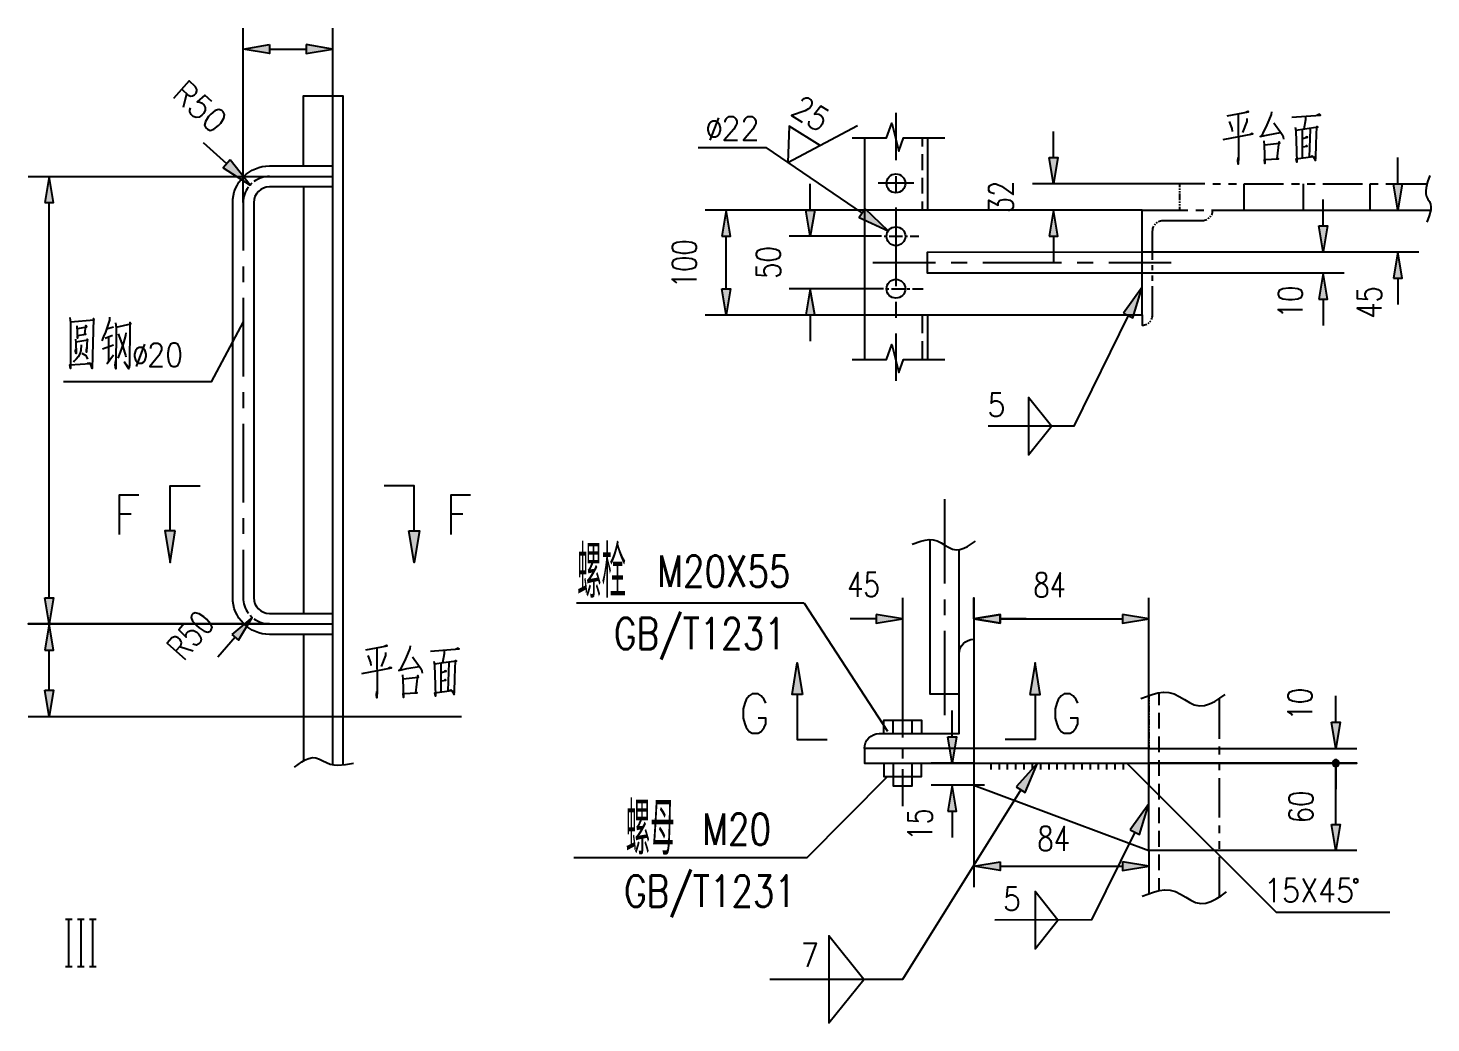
# Model space of a CAD drawing. Extents: x 148 to 221443, y -36682 to 6758.
# Drawn here: x 105002 to 107690, y -10130 to -8223 of the extents above; entities that cross this region are included whole.
import ezdxf

# ---------------------------------------------------------------- set-up
doc = ezdxf.new("R2010")
doc.units = 0
doc.header["$LTSCALE"] = 10
doc.header["$MEASUREMENT"] = 0
doc.layers.add('2', color=4, linetype='Continuous')
doc.layers.add('DIM', color=4, linetype='Continuous')
doc.layers.add('2（细实线）', color=3, linetype='Continuous', lineweight=20)
doc.styles.add('HZ', font='ROMS.SHX', dxfattribs={"width": 0.75, "bigfont": 'GBCBIG.SHX'})
doc.styles.add('XW', font='ROMANS.shx', dxfattribs={"width": 0.85})

msp = doc.modelspace()

# ---------------------------------------------------------------- linework, layer by layer
at = {"layer": '2（细实线）', "lineweight": -3}
for points in [[(105414.1353, -8557.3185), (105414.1353, -8222.6365)], [(105585.1375, -8222.6365), (105585.1375, -8352.3243), (105585.1375, -9634.5893)], [(105464.4307, -8254.4828), (105464.4307, -8271.2437), (105414.1353, -8262.8635), (105464.4307, -8254.4828)], [(105464.4307, -8262.8635), (105534.8421, -8262.8635)], [(105534.8421, -8254.4828), (105534.8421, -8271.2437), (105585.1375, -8262.8635), (105534.8421, -8254.4828)], [(105296.2057, -8339.9754), (105308.4176, -8351.052), (105313.9364, -8353.1483), (105316.7428, -8352.7827), (105320.9957, -8350.8213), (105323.8912, -8347.6292), (105325.4329, -8343.2066), (105325.5221, -8340.3794), (105322.9024, -8335.0913), (105310.6881, -8324.0144), (105280.2743, -8357.5324)], [(105305.7039, -8348.5902), (105299.2708, -8374.7623)], [(105354.1109, -8363.3982), (105340.5416, -8351.0908), (105326.1507, -8364.2246), (105328.9547, -8363.8596), (105334.4747, -8365.9556), (105338.5457, -8369.6482), (105341.1678, -8374.936), (105340.9859, -8380.59), (105337.9976, -8386.6087), (105335.1009, -8389.8005), (105329.399, -8393.3582), (105323.7887, -8394.0888), (105318.2699, -8391.9926), (105314.1988, -8388.3009), (105311.5767, -8383.0122), (105311.6671, -8380.1856), (105313.2064, -8375.763)], [(106484.1988, -8362.1134), (106485.3438, -8360.2863), (106489.0902, -8357.5465), (106491.6952, -8356.6331), (106495.7613, -8356.6337), (106501.6121, -8360.2897), (106503.3919, -8363.9451), (106503.7118, -8366.6856), (106502.8866, -8371.2537), (106500.6026, -8374.9085), (106496.8551, -8377.6493), (106490.5025, -8381.3032), (106464.4539, -8390.4349), (106484.9239, -8403.2313)], [(105373.1087, -8380.6287), (105367.5899, -8378.5328), (105360.5306, -8380.8598), (105351.9332, -8387.6093), (105347.5875, -8392.3972), (105341.7037, -8401.608), (105340.0728, -8408.8578), (105342.6961, -8414.1462), (105345.4098, -8416.6074), (105350.9286, -8418.7043), (105357.9867, -8416.377), (105366.5853, -8409.6281), (105370.931, -8404.8392), (105376.8148, -8395.6287), (105378.4456, -8388.3787), (105375.8236, -8383.0906), (105373.1087, -8380.6287)], [(106535.2389, -8381.3111), (106520.6197, -8372.1708), (106508.8704, -8387.7021), (106511.4754, -8386.7887), (106517.0052, -8387.7036), (106521.3912, -8390.4453), (106524.6346, -8395.0144), (106525.273, -8400.4969), (106523.3077, -8406.8922), (106521.0225, -8410.5469), (106516.1324, -8415.1148), (106510.9212, -8416.941), (106505.3939, -8416.0264), (106501.0067, -8413.2847), (106497.7633, -8408.7153), (106497.4447, -8405.9745), (106498.2674, -8401.4057)], [(106664.6468, -8384.9491), (106664.6468, -8476.1137)], [(107299.4576, -8391.048), (107340.3219, -8383.5056), (107338.6873, -8382.6676), (107334.8726, -8384.3436)], [(107383.9107, -8383.5056), (107383.3663, -8388.5337), (107379.0059, -8399.4288), (107373.5579, -8412.8376), (107369.7445, -8419.5417), (107364.8397, -8429.5985), (107362.6595, -8430.4365), (107377.9171, -8427.0841), (107401.3485, -8422.8941)], [(106313.6934, -8401.0905), (106310.0289, -8403.2456), (106306.3643, -8407.5559), (106304.5321, -8414.0205), (106304.5321, -8418.3305), (106306.3643, -8424.795), (106310.0289, -8429.1053), (106313.6934, -8431.2601), (106319.1903, -8431.2601), (106322.8536, -8429.1053), (106326.5169, -8424.795), (106328.3516, -8418.3305), (106328.3516, -8414.0205), (106326.5169, -8407.5559), (106322.8536, -8403.2456), (106319.1903, -8401.0905), (106313.6934, -8401.0905)], [(106324.6859, -8394.6256), (106308.1966, -8437.7253)], [(106337.5106, -8403.2456), (106337.5106, -8401.0905), (106339.3441, -8396.7808), (106341.1764, -8394.6256), (106344.8397, -8392.4705), (106352.1688, -8392.4705), (106355.8321, -8394.6256), (106357.6644, -8396.7808), (106359.4979, -8401.0905), (106359.4979, -8405.4008), (106357.6644, -8409.7105), (106354.0011, -8416.1753), (106335.6783, -8437.7253), (106361.3302, -8437.7253)], [(106374.1549, -8403.2456), (106374.1549, -8401.0905), (106375.9871, -8396.7808), (106377.8182, -8394.6256), (106381.484, -8392.4705), (106388.8119, -8392.4705), (106392.4764, -8394.6256), (106394.3087, -8396.7808), (106396.141, -8401.0905), (106396.141, -8405.4008), (106394.3087, -8409.7105), (106390.6417, -8416.1753), (106372.3226, -8437.7253), (106397.972, -8437.7253)], [(106519.2159, -8447.714), (106460.1253, -8410.7761), (106457.6742, -8480.4069), (106591.014, -8409.5722)], [(106580.7808, -8433.0582), (106646.335, -8433.0582), (106656.7635, -8404.7724), (106670.1729, -8458.3668), (106679.1109, -8433.0582), (106758.0709, -8433.0582)], [(107303.2711, -8401.9431), (107308.1759, -8415.3516), (107308.7203, -8421.2183)], [(107320.1632, -8387.6966), (107320.7064, -8469.8249), (107320.1632, -8483.2337), (107319.6175, -8477.3673), (107320.1632, -8470.6626)], [(107337.0516, -8396.0764), (107337.0516, -8401.9431), (107328.879, -8422.8941)], [(107388.8143, -8404.4569), (107403.5262, -8424.5704), (107405.7052, -8428.7608), (107406.794, -8432.1128), (107407.3397, -8435.4652)], [(107423.1392, -8393.5624), (107478.171, -8389.372), (107475.9908, -8387.6966), (107471.0872, -8390.21)], [(107464.0047, -8468.9872), (107468.3639, -8476.5296), (107468.9071, -8472.3389), (107469.9959, -8444.6833), (107471.0872, -8411.1616), (107472.723, -8412.8376), (107448.2027, -8416.1896), (107430.7674, -8418.704)], [(107449.294, -8392.7244), (107449.294, -8398.5905), (107446.0238, -8416.1896)], [(106604.294, -8433.0582), (106604.294, -8857.7381)], [(106714.941, -8433.0582), (106714.941, -8449.4755)], [(106725.0008, -8433.0582), (106725.0008, -8571.4863)], [(106966.4571, -8470.9205), (106966.4571, -8420.6376)], [(107291.285, -8436.3032), (107348.4969, -8425.4084), (107345.7699, -8424.5704), (107341.9576, -8427.0841)], [(107369.1988, -8438.8175), (107370.2877, -8448.0354), (107371.3778, -8482.396), (107370.8333, -8474.8533), (107397.5326, -8473.177), (107394.8079, -8473.177), (107398.6214, -8440.4929), (107399.7115, -8443.8456), (107370.8333, -8447.1973)], [(107429.6773, -8412.8376), (107430.7674, -8419.5417), (107431.8575, -8458.9304), (107432.4032, -8479.8817), (107431.3143, -8473.177), (107463.4603, -8468.9872), (107461.8258, -8468.1486), (107459.0999, -8469.8249)], [(107442.7547, -8417.866), (107442.7547, -8470.6626)], [(107443.3004, -8434.6265), (107453.1075, -8432.1128), (107451.473, -8431.2745), (107449.8372, -8432.9505)], [(107458.0111, -8416.1896), (107456.3778, -8469.8249)], [(105382.4801, -8482.9914), (105337.7791, -8442.4491)], [(106286.0213, -8451.5977), (106415.4928, -8451.5977), (106599.8617, -8577.5211)], [(106714.941, -8464.5603), (106714.941, -8494.73)], [(107443.8448, -8450.55), (107452.5631, -8448.8734), (107450.9273, -8448.0354), (107449.294, -8449.7114)], [(105389.2379, -8475.5433), (105375.721, -8490.4395), (105427.1798, -8523.5331), (105389.2379, -8475.5433)], [(105529.8128, -8486.9227), (105585.1375, -8486.9227), (105585.8578, -8486.9227), (105585.8578, -8486.2031), (105585.1375, -8486.2031), (105585.1375, -8486.9227)], [(105585.1375, -8486.9227), (105585.1375, -8490.6937)], [(106958.077, -8470.9205), (106974.8421, -8470.9205), (106966.4571, -8521.2034), (106958.077, -8470.9205)], [(107626.2484, -8521.2034), (107626.2484, -8470.9205)], [(105001.8978, -8507.0353), (105464.4307, -8507.0353), (105585.1375, -8507.0353)], [(105033.7508, -8557.3185), (105050.516, -8557.3185), (105042.1346, -8507.0353), (105033.7508, -8557.3185)], [(105585.1375, -8493.2078), (105585.1375, -8498.2362)], [(105585.1375, -8500.7502), (105585.1375, -8505.7786)], [(105585.1375, -8508.2926), (105585.1375, -8513.3213)], [(105585.1375, -8515.835), (105585.1375, -8520.8637)], [(106664.6468, -8506.283), (106664.6468, -8536.4527)], [(106714.941, -8509.8148), (106714.941, -8539.9851)], [(106853.575, -8540.0877), (106851.3399, -8540.0877), (106846.8685, -8538.5236), (106844.6334, -8536.9587), (106842.3983, -8533.8306), (106842.3983, -8527.5724), (106844.6334, -8524.4443), (106846.8685, -8522.8797), (106851.3399, -8521.3151), (106855.8114, -8521.3151), (106860.2804, -8522.8797), (106866.9881, -8526.0084), (106889.3404, -8541.6517), (106889.3404, -8519.751)], [(107687.391, -8505.5094), (107683.1026, -8517.5068), (107680.151, -8529.1962), (107679.5931, -8534.8295), (107679.869, -8540.2714), (107681.1471, -8545.4832), (107683.5872, -8550.4276), (107686.6707, -8555.2186), (107688.7923, -8560.2113), (107689.609, -8565.4829), (107689.338, -8570.9879), (107686.3949, -8582.5111), (107681.7086, -8594.4074)], [(105529.8128, -8527.1488), (105529.8128, -9039.441), (105529.8128, -9344.6381)], [(106500.5648, -8571.4863), (106500.5648, -8521.2034)], [(106698.7581, -8520.264), (106630.389, -8520.264)], [(107208.138, -8521.2034), (106926.224, -8521.2034)], [(107256.4522, -8521.2034), (107208.138, -8521.2034), (107208.138, -8527.4888)], [(107208.138, -8530.0031), (107208.138, -8532.5172)], [(107208.138, -8535.0312), (107208.138, -8537.5455)], [(107208.138, -8540.0596), (107208.138, -8552.6304)], [(107271.5389, -8521.2034), (107286.628, -8521.2034)], [(107301.7171, -8521.2034), (107316.805, -8521.2034)], [(107330.9127, -8521.2034), (107330.9127, -8571.4863)], [(107331.8941, -8521.2034), (107407.336, -8521.2034)], [(107422.4239, -8521.2034), (107437.513, -8521.2034)], [(107445.057, -8521.2034), (107445.057, -8571.4863)], [(107452.6009, -8521.2034), (107467.6888, -8521.2034)], [(107482.7779, -8521.2034), (107558.2198, -8521.2034)], [(107572.6412, -8521.2034), (107572.6412, -8571.4863)], [(107573.3077, -8521.2034), (107588.3956, -8521.2034)], [(107603.4847, -8521.2034), (107618.5714, -8521.2034)], [(107617.8646, -8521.2034), (107634.6322, -8521.2034), (107626.2484, -8571.4863), (107617.8646, -8521.2034)], [(107633.6617, -8521.2034), (107681.9735, -8521.2034)], [(105042.1346, -9314.4678), (105042.1346, -8557.3185)], [(106299.3001, -8772.6179), (106604.294, -8772.6179), (107136.2703, -8772.6179), (107136.2703, -8571.4863), (106604.294, -8571.4863), (106299.3001, -8571.4863)], [(106331.1532, -8621.7695), (106347.9171, -8621.7695), (106339.5333, -8571.4863), (106331.1532, -8621.7695)], [(106492.1834, -8571.4863), (106508.9449, -8571.4863), (106500.5648, -8621.7695), (106492.1834, -8571.4863)], [(106605.5367, -8569.2173), (106594.1878, -8585.825), (106649.6969, -8611.5586), (106605.5367, -8569.2173)], [(106664.6468, -8566.623), (106664.6468, -8717.4708)], [(106714.941, -8555.0697), (106714.941, -8571.4863)], [(106842.3983, -8569.8106), (106842.3983, -8552.6023), (106860.2804, -8561.9886), (106860.2804, -8557.2953), (106862.5167, -8554.1672), (106864.753, -8552.6023), (106871.4559, -8551.038), (106875.9298, -8551.038), (106882.6339, -8552.6023), (106887.1053, -8555.7313), (106889.3404, -8560.4243), (106889.3404, -8565.1173), (106887.1053, -8569.8106), (106884.8702, -8571.3746), (106880.3988, -8572.9392)], [(107025.9615, -8571.4863), (106926.224, -8571.4863)], [(106958.077, -8621.7695), (106974.8421, -8621.7695), (106966.4571, -8571.4863), (106958.077, -8621.7695)], [(107136.2703, -8571.4863), (107224.1634, -8571.4863)], [(107208.138, -8555.1444), (107208.138, -8557.6588)], [(107208.138, -8560.1728), (107208.138, -8562.6868)], [(107208.138, -8565.2012), (107208.138, -8571.4863)], [(107239.2525, -8571.4863), (107254.3416, -8571.4863)], [(107269.4295, -8571.4863), (107284.5186, -8571.4863)], [(107299.6065, -8571.4863), (107375.0484, -8571.4863)], [(107390.1375, -8571.4863), (107405.2254, -8571.4863)], [(107420.3121, -8571.4863), (107435.4024, -8571.4863)], [(107450.4891, -8571.4863), (107525.9334, -8571.4863)], [(107483.3578, -8601.5858), (107483.3578, -8551.3032)], [(107541.0213, -8571.4863), (107556.1104, -8571.4863)], [(107571.1983, -8571.4863), (107586.285, -8571.4863)], [(107601.3741, -8571.4863), (107689.2684, -8571.4863)], [(106339.5333, -8722.3353), (106339.5333, -8621.7695)], [(106636.7708, -8621.7695), (106620.5697, -8621.7695), (106460.328, -8621.7695)], [(106641.8026, -8621.7695), (106646.8307, -8621.7695)], [(106651.8599, -8621.7695), (106677.0077, -8621.7695)], [(106682.037, -8621.7695), (106687.0675, -8621.7695)], [(106692.0968, -8621.7695), (106708.2967, -8621.7695)], [(106966.4571, -8621.7695), (106966.4571, -8672.0527)], [(107474.9764, -8601.5858), (107491.7415, -8601.5858), (107483.3578, -8651.869), (107474.9764, -8601.5858)], [(106235.5941, -8644.6766), (106237.8292, -8649.3693), (106244.5345, -8652.4979), (106255.7113, -8654.0623), (106262.4178, -8654.0623), (106273.5933, -8652.4979), (106280.2999, -8649.3693), (106282.535, -8644.6766), (106282.535, -8641.5476), (106280.2999, -8636.8543), (106273.5933, -8633.7254), (106262.4178, -8632.161), (106255.7113, -8632.161), (106244.5345, -8633.7254), (106237.8292, -8636.8543), (106235.5941, -8641.5476), (106235.5941, -8644.6766)], [(106396.6219, -8657.9734), (106398.857, -8662.6664), (106405.5636, -8665.7947), (106416.7403, -8667.3597), (106423.4469, -8667.3597), (106434.6224, -8665.7947), (106441.3289, -8662.6664), (106443.564, -8657.9734), (106443.564, -8654.8441), (106441.3289, -8650.1511), (106434.6224, -8647.0225), (106423.4469, -8645.4584), (106416.7403, -8645.4584), (106405.5636, -8647.0225), (106398.857, -8650.1511), (106396.6219, -8654.8441), (106396.6219, -8657.9734)], [(107523.5946, -8692.1656), (107136.2703, -8692.1656), (106725.0008, -8692.1656), (106725.0008, -8651.9392), (107136.2703, -8651.869), (107523.5946, -8651.869)], [(107136.2703, -8651.869), (107666.4828, -8651.869)], [(107617.8646, -8702.1522), (107634.6322, -8702.1522), (107626.2484, -8651.869), (107617.8646, -8702.1522)], [(105414.1353, -8679.4511), (105414.1353, -8709.6204)], [(106235.5941, -8675.9632), (106237.8292, -8680.6565), (106244.5345, -8683.7849), (106255.7113, -8685.3492), (106262.4178, -8685.3492), (106273.5933, -8683.7849), (106280.2999, -8680.6565), (106282.535, -8675.9632), (106282.535, -8672.8345), (106280.2999, -8668.1412), (106273.5933, -8665.0126), (106262.4178, -8663.4483), (106255.7113, -8663.4483), (106244.5345, -8665.0126), (106237.8292, -8668.1412), (106235.5941, -8672.8345), (106235.5941, -8675.9632)], [(106396.6219, -8679.874), (106396.6219, -8695.5177), (106416.7403, -8697.0826), (106414.5052, -8695.5177), (106412.2689, -8690.824), (106412.2689, -8686.1317), (106414.5052, -8681.4384), (106418.9754, -8678.31), (106425.6807, -8676.7451), (106430.151, -8676.7451), (106436.8575, -8678.31), (106441.3289, -8681.4384), (106443.564, -8686.1317), (106443.564, -8690.824), (106441.3289, -8695.5177), (106439.0926, -8697.0826), (106434.6224, -8698.6463)], [(106620.5697, -8672.0527), (106740.4183, -8672.0527)], [(106770.5929, -8672.0527), (106800.7711, -8672.0527)], [(106830.9481, -8672.0527), (106981.8319, -8672.0527)], [(107012.0089, -8672.0527), (107042.1859, -8672.0527)], [(107072.3629, -8672.0527), (107192.2091, -8672.0527)], [(107156.3888, -8686.9337), (107156.3888, -8676.8772)], [(106244.5345, -8711.9434), (106242.297, -8708.8148), (106235.5941, -8704.1218), (106282.535, -8704.1218)], [(107156.3888, -8707.0472), (107156.3888, -8696.991)], [(107474.9764, -8742.4488), (107491.7415, -8742.4488), (107483.3578, -8692.1656), (107474.9764, -8742.4488)], [(107626.2484, -8702.1522), (107626.2484, -8752.4354)], [(106331.1532, -8722.3353), (106347.9171, -8722.3353), (106339.5333, -8772.6179), (106331.1532, -8722.3353)], [(106640.9395, -8722.3353), (106620.5697, -8722.3353), (106460.328, -8722.3353)], [(106492.1834, -8772.6179), (106508.9449, -8772.6179), (106500.5648, -8722.3353), (106492.1834, -8772.6179)], [(106645.9676, -8722.3353), (106650.9981, -8722.3353)], [(106656.0274, -8722.3353), (106681.1751, -8722.3353)], [(106686.2044, -8722.3353), (106691.2337, -8722.3353)], [(106696.2655, -8722.3353), (106716.6292, -8722.3353)], [(107100.6185, -8769.3128), (107118.6727, -8778.1861), (107136.2703, -8719.5985), (107100.6185, -8769.3128)], [(107396.7806, -8733.6451), (107399.012, -8738.3375), (107405.7223, -8741.4674), (107416.8978, -8743.0311), (107423.6019, -8743.0311), (107434.7799, -8741.4674), (107441.484, -8738.3375), (107443.7191, -8733.6451), (107443.7191, -8730.5164), (107441.484, -8725.8234), (107434.7799, -8722.6942), (107423.6019, -8721.1304), (107416.8978, -8721.1304), (107405.7223, -8722.6942), (107399.012, -8725.8234), (107396.7806, -8730.5164), (107396.7806, -8733.6451)], [(107547.9598, -8725.1478), (107547.9598, -8740.7911), (107568.077, -8742.356), (107565.8407, -8740.7911), (107563.6056, -8736.0987), (107563.6056, -8731.4051), (107565.8407, -8726.7121), (107570.3121, -8723.5828), (107577.0186, -8722.0191), (107581.4864, -8722.0191), (107588.1942, -8723.5828), (107592.6644, -8726.7121), (107594.9007, -8731.4051), (107594.9007, -8736.0987), (107592.6644, -8740.7911), (107590.4293, -8742.356), (107585.9591, -8743.921)], [(105414.1353, -8739.7901), (105414.1353, -8890.6391)], [(106664.6468, -8747.6405), (106664.6468, -8777.8114)], [(107405.7223, -8769.6253), (107403.4847, -8766.4967), (107396.7806, -8761.8031), (107443.7191, -8761.8031)], [(107483.3578, -8742.4488), (107483.3578, -8792.7314)], [(107594.9007, -8759.5637), (107547.9598, -8759.5637), (107579.2525, -8775.2076), (107579.2525, -8751.742)], [(105414.1353, -8785.7374), (105352.7218, -8900.8411), (105069.9605, -8900.8411)], [(105082.1712, -8777.6936), (105083.2601, -8787.7503), (105083.2601, -8874.9073), (105082.1712, -8868.2032), (105121.401, -8865.6885), (105118.6776, -8864.8511), (105114.8641, -8865.6885)], [(105083.2601, -8786.0743), (105128.4847, -8781.8836), (105127.3946, -8779.3702), (105125.2157, -8850.6037), (105125.2157, -8858.9844), (105124.6712, -8867.3652), (105124.6712, -8874.9073), (105121.401, -8865.6885)], [(105157.9073, -8776.8555), (105157.9073, -8782.7222), (105150.2791, -8805.3492), (105146.4644, -8813.7293), (105143.1954, -8822.1101)], [(105169.3477, -8787.7503), (105170.439, -8796.9685), (105169.8934, -8875.7453), (105168.8045, -8869.0406), (105169.8934, -8859.8231)], [(105170.9835, -8796.1304), (105198.7716, -8789.4263), (105197.1358, -8786.9123), (105196.5914, -8794.4544), (105196.047, -8869.0406), (105195.5025, -8873.2313), (105194.9569, -8875.7453), (105186.7843, -8863.1745), (105195.5025, -8874.0693)], [(106500.5648, -8772.6179), (106500.5648, -8822.9011)], [(106714.941, -8772.6179), (106714.941, -8807.6356)], [(106725.0008, -8772.6179), (106725.0008, -8857.7381)], [(107109.6456, -8773.7489), (107005.4342, -8985.6983), (106841.5963, -8985.6983)], [(105095.2486, -8793.617), (105096.3375, -8817.082), (105096.3375, -8812.0533), (105112.6839, -8809.5399), (105110.5037, -8809.5399), (105112.6839, -8792.7784), (105113.7728, -8796.1304), (105096.3375, -8799.4825)], [(105163.8997, -8812.0533), (105149.7347, -8817.92)], [(105152.4569, -8799.4825), (105165.5343, -8795.293)], [(105188.9632, -8807.0252), (105188.4188, -8812.0533), (105184.6041, -8826.3007), (105178.6117, -8843.899), (105173.7069, -8855.6318)], [(105174.7982, -8808.7019), (105183.5152, -8832.1668), (105183.5152, -8833.0042), (105186.7843, -8843.899), (105188.4188, -8849.7657), (105188.9632, -8853.1177)], [(106664.6468, -8807.981), (106664.6468, -8899.1444)], [(105103.9657, -8829.6522), (105102.8756, -8840.5469), (105101.2423, -8847.2523), (105097.972, -8853.1177), (105094.1585, -8857.3084), (105090.8883, -8860.6605), (105088.7105, -8863.1745)], [(105093.0672, -8818.7574), (105093.6129, -8825.4621), (105094.1585, -8846.4136), (105093.0672, -8842.2236), (105093.6129, -8837.1949)], [(105093.6129, -8823.7867), (105116.4974, -8820.434), (105114.8641, -8818.7574), (105113.7728, -8843.899), (105113.7728, -8840.5469), (105114.3184, -8834.6815)], [(105165.5343, -8830.4908), (105144.8299, -8838.0335)], [(105156.2728, -8816.244), (105155.7271, -8862.3365), (105153.5482, -8865.6885), (105165.5343, -8848.9283)], [(105214.5028, -8834.9903), (105211.0531, -8837.1461), (105207.6046, -8841.4558), (105205.8809, -8847.9212), (105205.8809, -8852.2315), (105207.6046, -8858.6951), (105211.0531, -8863.0054), (105214.5028, -8865.1606), (105219.6749, -8865.1606), (105223.1234, -8863.0054), (105226.5719, -8858.6951), (105228.2967, -8852.2315), (105228.2967, -8847.9212), (105226.5719, -8841.4558), (105223.1234, -8837.1461), (105219.6749, -8834.9903), (105214.5028, -8834.9903)], [(105224.8482, -8828.5261), (105209.3294, -8871.626)], [(105236.9198, -8837.1461), (105236.9198, -8834.9903), (105238.6446, -8830.6812), (105240.3682, -8828.5261), (105243.8167, -8826.3709), (105250.7137, -8826.3709), (105254.1634, -8828.5261), (105255.8883, -8830.6812), (105257.6119, -8834.9903), (105257.6119, -8839.3006), (105255.8883, -8843.6109), (105252.4386, -8850.0758), (105235.1949, -8871.626), (105259.3368, -8871.626)], [(105280.0289, -8826.3709), (105274.8556, -8828.5261), (105271.4071, -8834.9903), (105269.6822, -8845.7661), (105269.6822, -8852.2315), (105271.4071, -8863.0054), (105274.8556, -8869.4709), (105280.0289, -8871.626), (105283.4774, -8871.626), (105288.6507, -8869.4709), (105292.0992, -8863.0054), (105293.8241, -8852.2315), (105293.8241, -8845.7661), (105292.0992, -8834.9903), (105288.6507, -8828.5261), (105283.4774, -8826.3709), (105280.0289, -8826.3709)], [(106580.7808, -8857.7381), (106646.335, -8857.7381), (106656.7635, -8829.452), (106670.1729, -8883.0463), (106679.1109, -8857.7381), (106758.0709, -8857.7381)], [(106714.941, -8822.721), (106714.941, -8857.7381)], [(105105.0557, -8845.5756), (105112.6839, -8850.6037), (105113.7728, -8853.1177), (105115.953, -8857.3084)], [(105414.1353, -8920.8088), (105414.1353, -8950.9779)], [(106865.7686, -8922.2474), (106848.525, -8922.2474), (106846.8001, -8941.6419), (106848.525, -8939.4868), (106853.6971, -8937.3316), (106858.8717, -8937.3316), (106864.0438, -8939.4868), (106867.4911, -8943.7965), (106869.2159, -8950.2613), (106869.2159, -8954.5716), (106867.4911, -8961.0364), (106864.0438, -8965.3468), (106858.8717, -8967.5013), (106853.6971, -8967.5013), (106848.525, -8965.3468), (106846.8001, -8963.1916), (106845.0765, -8958.8819)], [(105414.1353, -8981.1488), (105414.1353, -9131.9971)], [(105273.951, -9186.59), (105273.951, -9100.2503), (105331.412, -9100.2503)], [(105741.5755, -9186.59), (105741.5755, -9100.2503), (105684.1146, -9100.2503)], [(105213.9498, -9117.7552), (105176.589, -9117.7552), (105176.589, -9193.1788)], [(105849.4747, -9117.7552), (105812.1126, -9117.7552), (105812.1126, -9193.1788)], [(106757.6827, -9125.7642), (106757.6827, -9287.5544)], [(105176.589, -9153.6707), (105199.5797, -9153.6707)], [(105414.1353, -9162.1668), (105414.1353, -9192.3365)], [(105812.1126, -9153.6707), (105835.1046, -9153.6707)], [(105284.0096, -9186.59), (105263.8912, -9186.59), (105273.951, -9246.9288), (105284.0096, -9186.59)], [(105731.5157, -9186.59), (105751.6341, -9186.59), (105741.5755, -9246.9288), (105731.5157, -9186.59)], [(106695.693, -9212.1662), (106712.1859, -9206.1805), (106720.3219, -9204.0675), (106728.326, -9203.0103), (106736.1519, -9203.3607), (106743.7581, -9205.4609), (106751.1483, -9209.159), (106758.3858, -9213.6109), (106765.5465, -9217.9206), (106772.6986, -9221.1903), (106779.9105, -9222.5989), (106787.1993, -9222.0423), (106794.5516, -9219.817), (106801.9576, -9216.222), (106809.4051, -9211.5577), (106816.8831, -9206.1231)], [(106729.8202, -9202.9578), (106729.8202, -9498.6695), (106785.5453, -9498.6695), (106785.5453, -9222.3249)], [(105585.1375, -9250.7697), (105585.1375, -9301.0523)], [(106591.4815, -9312.9896), (106591.4815, -9266.0584), (106575.8346, -9297.3457), (106599.305, -9297.3457)], [(106625.9054, -9266.0584), (106610.2584, -9266.0584), (106608.6922, -9286.1719), (106610.2584, -9283.9368), (106614.9532, -9281.7017), (106619.6468, -9281.7017), (106624.3416, -9283.9368), (106627.4691, -9288.4071), (106629.0352, -9295.1112), (106629.0352, -9299.5802), (106627.4691, -9306.2849), (106624.3416, -9310.7545), (106619.6468, -9312.9896), (106614.9532, -9312.9896), (106610.2584, -9310.7545), (106608.6922, -9308.5194), (106607.1297, -9304.0504)], [(106940.2974, -9266.5797), (106935.6038, -9268.8148), (106934.0377, -9273.2838), (106934.0377, -9277.7534), (106935.6038, -9282.223), (106938.7325, -9284.4581), (106944.9911, -9286.6926), (106949.6859, -9288.9271), (106952.8158, -9293.3973), (106954.3807, -9297.8663), (106954.3807, -9304.5716), (106952.8158, -9309.0406), (106951.2508, -9311.2757), (106946.556, -9313.5102), (106940.2974, -9313.5102), (106935.6038, -9311.2757), (106934.0377, -9309.0406), (106932.4727, -9304.5716), (106932.4727, -9297.8663), (106934.0377, -9293.3973), (106937.1676, -9288.9271), (106941.8624, -9286.6926), (106948.1209, -9284.4581), (106951.2508, -9282.223), (106952.8158, -9277.7534), (106952.8158, -9273.2838), (106951.2508, -9268.8148), (106946.556, -9266.5797), (106940.2974, -9266.5797)], [(106979.4137, -9313.5102), (106979.4137, -9266.5797), (106963.7679, -9297.8663), (106987.2384, -9297.8663)], [(105033.7508, -9314.4678), (105050.516, -9314.4678), (105042.1346, -9364.751), (105033.7508, -9314.4678)], [(106677.3287, -9314.8865), (106677.3287, -9511.8372), (106677.3287, -9582.7937)], [(106757.6827, -9317.7247), (106757.6827, -9347.8944)], [(106813.7118, -9355.1136), (106813.7118, -9314.8865), (106813.7118, -9603.2581), (106813.7118, -9631.4167), (106813.7118, -9673.6542), (107148.9522, -9799.3616), (107148.9522, -9673.6542), (107148.9522, -9314.8865)], [(105315.4659, -9347.6612), (105314.0731, -9352.6691), (105317.0821, -9359.4288), (105324.4906, -9367.9401), (105329.5516, -9372.3377), (105339.012, -9378.4876), (105346.1275, -9380.525), (105350.8944, -9378.4498), (105352.9476, -9376.0883), (105354.3392, -9371.0804), (105351.3326, -9364.3201), (105343.9229, -9355.8094), (105338.8619, -9351.4106), (105329.4002, -9345.2613), (105322.286, -9343.2239), (105317.5191, -9345.2998), (105315.4659, -9347.6612)], [(105392.1126, -9384.8701), (105404.7652, -9395.8656), (105431.4351, -9352.4183), (105392.1126, -9384.8701)], [(106627.0345, -9346.7329), (106627.0345, -9363.4937), (106677.3287, -9355.1136), (106627.0345, -9346.7329)], [(106864.0059, -9346.7329), (106813.7118, -9355.1136), (106864.0059, -9363.4937), (106864.0059, -9346.7329), (106864.0059, -9363.4937), (106813.7118, -9355.1136), (106864.0059, -9346.7329)], [(107098.6593, -9346.7329), (107098.6593, -9363.4937), (107148.9522, -9355.1136), (107098.6593, -9346.7329)], [(105033.7508, -9415.0343), (105050.516, -9415.0343), (105042.1346, -9364.751), (105033.7508, -9415.0343)], [(105301.0946, -9364.1895), (105290.8297, -9375.9974), (105304.9874, -9390.3724), (105304.3258, -9387.7259), (105305.7186, -9382.7174), (105308.7984, -9379.1755), (105313.564, -9377.0997), (105318.9925, -9377.671), (105325.0802, -9380.8881), (105328.453, -9383.8209), (105332.4886, -9389.3995), (105333.8094, -9394.6937), (105332.4154, -9399.701), (105329.338, -9403.2435), (105324.5711, -9405.3187), (105321.8563, -9405.0336), (105317.4569, -9403.2819)], [(106627.0345, -9355.1136), (106576.7391, -9355.1136)], [(106757.6827, -9378.064), (106757.6827, -9539.8548)], [(106914.3001, -9355.1136), (106864.0059, -9355.1136), (107098.6593, -9355.1136)], [(105285.1168, -9416.6322), (105294.3551, -9406.0072), (105295.7479, -9400.9986), (105295.0875, -9398.3521), (105292.7401, -9394.2384), (105289.3661, -9391.3062), (105284.9654, -9389.5551), (105282.2518, -9389.2689), (105277.4849, -9391.3453), (105268.2454, -9401.9709), (105303.6751, -9432.7595)], [(105398.4395, -9390.3675), (105365.4439, -9428.3179)], [(105529.8128, -9384.8646), (105529.8128, -9627.0753)], [(105649.294, -9414.4862), (105690.1583, -9406.9434), (105688.5238, -9406.1048), (105684.7091, -9407.7814)], [(105733.7484, -9406.9434), (105733.2027, -9411.9715), (105728.8436, -9422.8663), (105723.3944, -9436.2745), (105719.5809, -9442.9786), (105714.6773, -9453.036), (105712.4972, -9453.8734), (105727.7535, -9450.5213), (105751.1825, -9446.3312)], [(105042.1346, -9491.9862), (105042.1346, -9415.0343)], [(105292.3031, -9408.368), (105318.0465, -9416.2305)], [(105653.1087, -9425.3809), (105658.0111, -9438.7891), (105658.5567, -9444.6552)], [(105669.9972, -9411.1341), (105670.5428, -9493.2618), (105669.9972, -9506.6712), (105669.4539, -9500.8045), (105669.9972, -9494.0998)], [(105686.8892, -9419.5142), (105686.8892, -9425.3809), (105678.7166, -9446.3312)], [(105738.6507, -9427.8944), (105753.3626, -9448.0079), (105755.5416, -9452.1973), (105756.6305, -9455.5506), (105757.1761, -9458.9027)], [(105772.9769, -9416.9996), (105828.0074, -9412.8089), (105825.8272, -9411.1341), (105820.9249, -9413.6475)], [(105799.1292, -9416.1622), (105799.1292, -9422.0277), (105795.8614, -9439.6265)], [(105641.1214, -9459.7401), (105698.3309, -9448.8459), (105695.6063, -9448.0079), (105691.7928, -9450.5213)], [(105779.515, -9436.2745), (105780.6038, -9442.9786), (105781.6939, -9482.3676), (105782.2396, -9503.3186), (105781.1495, -9496.6145), (105813.2967, -9492.4244), (105811.661, -9491.5858), (105808.9376, -9493.2618)], [(105813.8411, -9492.4244), (105818.2003, -9499.9671), (105818.7447, -9495.7764), (105819.8336, -9468.1202), (105820.9249, -9434.5985), (105822.5582, -9436.2745), (105798.0404, -9439.6265), (105780.6038, -9442.1412)], [(105792.5924, -9441.3038), (105792.5924, -9494.0998)], [(105793.1368, -9458.064), (105802.9439, -9455.5506), (105801.3094, -9454.7114), (105799.6737, -9456.388)], [(105807.8475, -9439.6265), (105806.213, -9493.2618)], [(106485.7259, -9499.9421), (106465.6075, -9499.9421), (106475.6673, -9439.6021), (106485.7259, -9499.9421)], [(106921.0811, -9499.9421), (106941.1971, -9499.9421), (106931.1385, -9439.6021), (106921.0811, -9499.9421)], [(105719.0352, -9462.2547), (105720.1253, -9471.4735), (105721.2142, -9505.8326), (105720.671, -9498.2905), (105747.3678, -9496.6145), (105744.6432, -9496.6145), (105748.4578, -9463.9307), (105749.5479, -9467.2828), (105720.671, -9470.6348)], [(105793.6812, -9473.9869), (105802.3995, -9472.3109), (105800.765, -9471.4735), (105799.1292, -9473.1489)], [(105033.7508, -9491.9862), (105050.516, -9491.9862), (105042.1346, -9542.2694), (105033.7508, -9491.9862)], [(106415.0545, -9516.8629), (106412.181, -9509.6802), (106406.4339, -9502.4964), (106400.6844, -9498.9051), (106389.1915, -9498.9051), (106383.442, -9502.4964), (106377.6949, -9509.6802), (106374.8214, -9516.8629), (106371.9478, -9527.638), (106371.9478, -9545.5964), (106374.8214, -9556.3709), (106377.6949, -9563.5541), (106383.442, -9570.7374), (106389.1915, -9574.3293), (106400.6844, -9574.3293), (106406.4339, -9570.7374), (106412.181, -9563.5541), (106415.0545, -9556.3709), (106415.0545, -9545.5964), (106400.6844, -9545.5964)], [(106475.6673, -9499.9421), (106475.6673, -9586.2818), (106533.127, -9586.2818)], [(106931.1385, -9499.9421), (106931.1385, -9586.2818), (106873.6788, -9586.2818)], [(107012.8499, -9516.8629), (107009.9764, -9509.6802), (107004.2269, -9502.4964), (106998.4798, -9498.9051), (106986.982, -9498.9051), (106981.2362, -9502.4964), (106975.4891, -9509.6802), (106972.6131, -9516.8629), (106969.7396, -9527.638), (106969.7396, -9545.5964), (106972.6131, -9556.3709), (106975.4891, -9563.5541), (106981.2362, -9570.7374), (106986.982, -9574.3293), (106998.4798, -9574.3293), (107004.2269, -9570.7374), (107009.9764, -9563.5541), (107012.8499, -9556.3709), (107012.8499, -9545.5964), (106998.4798, -9545.5964)], [(107133.6129, -9507.9304), (107155.6038, -9499.9488), (107166.451, -9497.1314), (107177.1224, -9495.7221), (107187.5582, -9496.1896), (107197.6998, -9498.9893), (107207.5509, -9503.921), (107217.203, -9509.8566), (107226.7489, -9515.6025), (107236.2862, -9519.9622), (107245.9029, -9521.8397), (107255.6209, -9521.0987), (107265.4244, -9518.1318), (107275.2999, -9513.3387), (107285.2291, -9507.1192), (107295.201, -9499.8725)], [(107148.9522, -9502.1485), (107148.9522, -9508.7055)], [(107148.9522, -9511.2196), (107148.9522, -9513.7342)], [(107169.0706, -9520.2869), (107169.0706, -9496.6401)], [(107284.1292, -9507.8645), (107284.1292, -9584.9134)], [(107415.1864, -9504.4202), (107417.4215, -9509.1138), (107424.128, -9512.2425), (107435.3048, -9513.8068), (107442.0113, -9513.8068), (107453.1869, -9512.2425), (107459.8934, -9509.1138), (107462.1285, -9504.4202), (107462.1285, -9501.2928), (107459.8934, -9496.5992), (107453.1869, -9493.4705), (107442.0113, -9491.9062), (107435.3048, -9491.9062), (107424.128, -9493.4705), (107417.4215, -9496.5992), (107415.1864, -9501.2928), (107415.1864, -9504.4202)], [(107507.4264, -9552.9749), (107507.4264, -9502.6923)], [(106772.1151, -9581.1335), (106772.1151, -9530.8509)], [(107148.9522, -9516.2476), (107148.9522, -9518.7623)], [(107148.9522, -9521.2763), (107148.9522, -9533.8471)], [(107148.9522, -9536.3618), (107148.9522, -9538.8758)], [(107169.0706, -9565.5421), (107169.0706, -9535.3724)], [(107424.128, -9540.4011), (107421.8929, -9537.2718), (107415.1864, -9532.5788), (107462.1285, -9532.5788)], [(105001.8978, -9542.2694), (105276.6683, -9542.2694), (105832.4874, -9542.2694)], [(106641.1165, -9575.0996), (106641.1165, -9549.3543), (106713.5421, -9549.3543), (106713.5421, -9575.0996)], [(106659.222, -9575.0996), (106659.222, -9549.3543)], [(106695.4329, -9575.0996), (106695.4329, -9549.3543)], [(107148.9522, -9541.3892), (107148.9522, -9543.9039)], [(107148.9522, -9546.4173), (107148.9522, -9558.9881)], [(107148.9522, -9561.5028), (107148.9522, -9564.0168)], [(107148.9522, -9566.5308), (107148.9522, -9569.0455)], [(107499.0438, -9552.9749), (107515.8101, -9552.9749), (107507.4264, -9603.2581), (107499.0438, -9552.9749)], [(106763.7325, -9581.1335), (106780.4976, -9581.1335), (106772.1151, -9631.4167), (106763.7325, -9581.1335)], [(107148.9522, -9571.5589), (107148.9522, -9584.1297)], [(107148.9522, -9586.6444), (107148.9522, -9589.1584)], [(107148.9522, -9591.6724), (107148.9522, -9594.1871)], [(107169.0706, -9610.7966), (107169.0706, -9580.6269)], [(105512.4849, -9639.076), (105526.1825, -9629.3653), (105533.0111, -9625.4121), (105539.8165, -9622.541), (105546.5914, -9621.1134), (105553.3248, -9621.4881), (105560.0277, -9623.7635), (105566.7574, -9627.1571), (105573.5824, -9630.7056), (105580.5721, -9633.4644), (105587.7437, -9635.0214), (105595.0728, -9635.5506), (105610.0728, -9634.3482), (105625.3219, -9631.5028)], [(106604.3783, -9603.2581), (106604.3783, -9631.4167), (107148.9522, -9631.4167), (107148.9522, -9603.2581), (107547.6607, -9603.2581)], [(106677.3287, -9602.9066), (106677.3287, -9623.0201)], [(107284.1292, -9599.9989), (107284.1292, -9615.0831)], [(106641.1165, -9631.4167), (106641.1165, -9657.1613), (106713.5421, -9657.1613), (106713.5421, -9631.4167)], [(106659.222, -9631.4167), (106659.222, -9674.8121), (106695.4329, -9674.8121), (106695.4329, -9631.4167)], [(106677.3287, -9643.133), (106677.3287, -9714.0894)], [(106813.7118, -9631.4167), (106731.8795, -9631.4167)], [(106846.9051, -9643.6964), (106846.9051, -9631.4167)], [(106862.7584, -9643.6964), (106862.7584, -9631.4167)], [(106878.6104, -9643.6964), (106878.6104, -9631.4167)], [(106894.4613, -9643.6964), (106894.4613, -9631.4167)], [(106895.1082, -9677.3029), (106912.1798, -9687.942), (106935.5709, -9631.4167), (106895.1082, -9677.3029)], [(106910.3121, -9643.6964), (106910.3121, -9631.4167)], [(106926.1629, -9643.6964), (106926.1629, -9631.4167)], [(106942.0162, -9643.6964), (106942.0162, -9631.4167)], [(106957.8682, -9643.6964), (106957.8682, -9631.4167)], [(106973.7203, -9643.6964), (106973.7203, -9631.4167)], [(106989.5724, -9643.6964), (106989.5724, -9631.4167)], [(107005.4256, -9643.6964), (107005.4256, -9631.4167)], [(107021.2765, -9643.6964), (107021.2765, -9631.4167)], [(107037.1273, -9643.6964), (107037.1273, -9631.4167)], [(107052.9781, -9643.6964), (107052.9781, -9631.4167)], [(107068.8302, -9643.6964), (107068.8302, -9631.4167)], [(107084.681, -9643.6964), (107084.681, -9631.4167)], [(107100.533, -9643.6964), (107100.533, -9631.4167)], [(107148.9522, -9673.6542), (107106.7049, -9631.4167)], [(107148.9522, -9631.4167), (107547.6607, -9631.4167), (107148.9522, -9631.4167), (107148.9522, -9673.6542), (107392.9122, -9917.5568), (107611.0348, -9917.5568)], [(107169.0706, -9656.0511), (107169.0706, -9625.8814)], [(107284.1292, -9630.1679), (107284.1292, -9645.2528)], [(107501.4486, -9629.4739), (107501.141, -9631.4167), (107507.4264, -9631.4167), (107501.4486, -9629.4739)], [(107501.141, -9631.4167), (107501.4486, -9633.3588), (107507.4264, -9631.4167), (107501.141, -9631.4167)], [(107502.3409, -9627.7222), (107501.4486, -9629.4739), (107507.4264, -9631.4167), (107502.3409, -9627.7222)], [(107501.4486, -9633.3588), (107502.3409, -9635.1112), (107507.4264, -9631.4167), (107501.4486, -9633.3588)], [(107503.7313, -9626.3319), (107502.3409, -9627.7222), (107507.4264, -9631.4167), (107503.7313, -9626.3319)], [(107502.3409, -9635.1112), (107503.7313, -9636.5015), (107507.4264, -9631.4167), (107502.3409, -9635.1112)], [(107505.483, -9625.4383), (107503.7313, -9626.3319), (107507.4264, -9631.4167), (107505.483, -9625.4383)], [(107503.7313, -9636.5015), (107505.483, -9637.3939), (107507.4264, -9631.4167), (107503.7313, -9636.5015)], [(107507.4264, -9625.1307), (107505.483, -9625.4383), (107507.4264, -9631.4167), (107507.4264, -9625.1307)], [(107505.483, -9637.3939), (107507.4264, -9637.7015), (107507.4264, -9631.4167), (107505.483, -9637.3939)], [(107509.3697, -9625.4383), (107507.4264, -9625.1307), (107507.4264, -9631.4167), (107509.3697, -9625.4383)], [(107511.1239, -9626.3319), (107509.3697, -9625.4383), (107507.4264, -9631.4167), (107511.1239, -9626.3319)], [(107512.513, -9627.7222), (107511.1239, -9626.3319), (107507.4264, -9631.4167), (107512.513, -9627.7222)], [(107513.4041, -9629.4739), (107512.513, -9627.7222), (107507.4264, -9631.4167), (107513.4041, -9629.4739)], [(107513.7142, -9631.4167), (107513.4041, -9629.4739), (107507.4264, -9631.4167), (107513.7142, -9631.4167)], [(107507.4264, -9749.0784), (107507.4264, -9631.4167), (107507.4264, -9681.6993)], [(107507.4264, -9637.7015), (107509.3697, -9637.3939), (107507.4264, -9631.4167), (107507.4264, -9637.7015)], [(107509.3697, -9637.3939), (107511.1239, -9636.5015), (107507.4264, -9631.4167), (107509.3697, -9637.3939)], [(107511.1239, -9636.5015), (107512.513, -9635.1112), (107507.4264, -9631.4167), (107511.1239, -9636.5015)], [(107512.513, -9635.1112), (107513.4041, -9633.3588), (107507.4264, -9631.4167), (107512.513, -9635.1112)], [(107513.4041, -9633.3588), (107513.7142, -9631.4167), (107507.4264, -9631.4167), (107513.4041, -9633.3588)], [(106834.2733, -9673.6542), (106731.8795, -9673.6542)], [(106763.7325, -9723.9368), (106780.4976, -9723.9368), (106772.1151, -9673.6542), (106763.7325, -9723.9368)], [(106813.7118, -9673.6542), (106813.7118, -9869.5643)], [(107169.0706, -9701.3056), (107169.0706, -9671.1365)], [(107284.1292, -9660.3376), (107284.1292, -9735.7618)], [(106903.6446, -9682.6221), (106677.0064, -10046.125), (106423.0941, -10046.125)], [(107417.2396, -9701.4527), (107419.4735, -9706.1463), (107426.1788, -9709.275), (107437.3556, -9710.8393), (107444.0597, -9710.8393), (107455.2352, -9709.275), (107461.943, -9706.1463), (107464.1793, -9701.4527), (107464.1793, -9698.324), (107461.943, -9693.6317), (107455.2352, -9690.5024), (107444.0597, -9688.9381), (107437.3556, -9688.9381), (107426.1788, -9690.5024), (107419.4735, -9693.6317), (107417.2396, -9698.324), (107417.2396, -9701.4527)], [(106687.3299, -9725.8875), (106687.3299, -9741.5314), (106707.4459, -9743.0958), (106705.2108, -9741.5314), (106702.9769, -9736.8385), (106702.9769, -9732.1448), (106705.2108, -9727.4525), (106709.6822, -9724.3232), (106716.3875, -9722.7589), (106720.859, -9722.7589), (106727.5667, -9724.3232), (106732.0357, -9727.4525), (106734.2708, -9732.1448), (106734.2708, -9736.8385), (106732.0357, -9741.5314), (106729.8018, -9743.0958), (106725.328, -9744.6595)], [(106772.1151, -9723.9368), (106772.1151, -9774.22)], [(107113.2992, -9759.289), (107131.3521, -9768.1623), (107148.9522, -9709.5753), (107113.2992, -9759.289)], [(107169.0706, -9746.5601), (107169.0706, -9716.3905)], [(107423.9437, -9721.7896), (107419.4735, -9723.354), (107417.2396, -9728.0469), (107417.2396, -9731.1756), (107419.4735, -9735.8692), (107426.1788, -9738.9979), (107437.3556, -9740.5616), (107448.5323, -9740.5616), (107457.4727, -9738.9979), (107461.943, -9735.8692), (107464.1793, -9731.1756), (107464.1793, -9729.6119), (107461.943, -9724.9183), (107457.4727, -9721.7896), (107450.7674, -9720.2253), (107448.5323, -9720.2253), (107441.8258, -9721.7896), (107437.3556, -9724.9183), (107435.1192, -9729.6119), (107435.1192, -9731.1756), (107437.3556, -9735.8692), (107441.8258, -9738.9979), (107448.5323, -9740.5616)], [(106948.0074, -9752.8162), (106943.3126, -9755.0513), (106941.7476, -9759.5209), (106941.7476, -9763.9906), (106943.3126, -9768.4595), (106946.4425, -9770.6947), (106952.701, -9772.9298), (106957.3946, -9775.1643), (106960.5257, -9779.6339), (106962.0907, -9784.1035), (106962.0907, -9790.8082), (106960.5257, -9795.2772), (106958.9608, -9797.5123), (106954.266, -9799.7474), (106948.0074, -9799.7474), (106943.3126, -9797.5123), (106941.7476, -9795.2772), (106940.1827, -9790.8082), (106940.1827, -9784.1035), (106941.7476, -9779.6339), (106944.8763, -9775.1643), (106949.5724, -9772.9298), (106955.8309, -9770.6947), (106958.9608, -9768.4595), (106960.5257, -9763.9906), (106960.5257, -9759.5209), (106958.9608, -9755.0513), (106954.266, -9752.8162), (106948.0074, -9752.8162)], [(106987.1261, -9799.7474), (106987.1261, -9752.8162), (106971.4779, -9784.1035), (106994.9495, -9784.1035)], [(107284.1292, -9750.8472), (107284.1292, -9765.9315)], [(107499.0438, -9749.0784), (107515.8101, -9749.0784), (107507.4264, -9799.3616), (107499.0438, -9749.0784)], [(106696.2716, -9771.2543), (106694.0352, -9768.1251), (106687.3299, -9763.4327), (106734.2708, -9763.4327)], [(107122.3275, -9763.7257), (107039.4893, -9932.1998), (106854.2782, -9932.5727)], [(107169.0706, -9791.8153), (107169.0706, -9761.6456)], [(107284.1292, -9781.0169), (107284.1292, -9796.1018)], [(107547.6607, -9799.3616), (107148.9522, -9799.3616), (107148.9522, -9881.7457)], [(107148.9522, -9799.3616), (107148.9522, -9869.5643)], [(107169.0706, -9837.0698), (107169.0706, -9806.9007)], [(106864.0059, -9820.9571), (106864.0059, -9837.718), (106813.7118, -9829.3372), (106864.0059, -9820.9571)], [(106864.0059, -9829.3372), (107098.6593, -9829.3372)], [(107098.6593, -9820.9571), (107098.6593, -9837.718), (107148.9522, -9829.3372), (107098.6593, -9820.9571)], [(107284.1292, -9811.1866), (107284.1292, -9888.2349)], [(107169.0706, -9875.8021), (107169.0706, -9852.1546)], [(107380.2181, -9861.5095), (107383.6666, -9859.3543), (107388.8399, -9852.8895), (107388.8399, -9898.144)], [(107430.2254, -9852.8895), (107412.9806, -9852.8895), (107411.2557, -9872.284), (107412.9806, -9870.1295), (107418.1527, -9867.9743), (107423.3285, -9867.9743), (107428.5006, -9870.1295), (107431.9491, -9874.4392), (107433.6739, -9880.9046), (107433.6739, -9885.2143), (107431.9491, -9891.6791), (107428.5006, -9895.9888), (107423.3285, -9898.144), (107418.1527, -9898.144), (107412.9806, -9895.9888), (107411.2557, -9893.8343), (107409.5308, -9889.524)], [(107444.0206, -9852.8895), (107468.1612, -9898.144)], [(107468.1612, -9852.8895), (107444.0206, -9898.144)], [(107495.7515, -9898.144), (107495.7515, -9852.8895), (107478.5079, -9883.0592), (107504.3746, -9883.0592)], [(107533.6861, -9852.8895), (107516.4437, -9852.8895), (107514.7213, -9872.284), (107516.4437, -9870.1295), (107521.6195, -9867.9743), (107526.7891, -9867.9743), (107531.9637, -9870.1295), (107535.4122, -9874.4392), (107537.1358, -9880.9046), (107537.1358, -9885.2143), (107535.4122, -9891.6791), (107531.9637, -9895.9888), (107526.7891, -9898.144), (107521.6195, -9898.144), (107516.4437, -9895.9888), (107514.7213, -9893.8343), (107512.9952, -9889.524)], [(106895.5648, -9869.1212), (106878.3224, -9869.1212), (106876.5987, -9888.5157), (106878.3224, -9886.3612), (106883.4957, -9884.2066), (106888.669, -9884.2066), (106893.8424, -9886.3612), (106897.2896, -9890.6715), (106899.0145, -9897.1363), (106899.0145, -9901.446), (106897.2896, -9907.9108), (106893.8424, -9912.2205), (106888.669, -9914.3763), (106883.4957, -9914.3763), (106878.3224, -9912.2205), (106876.5987, -9910.066), (106874.8739, -9905.7557)], [(107136.1825, -9886.6108), (107158.1722, -9878.6292), (107169.0206, -9875.8118), (107179.6908, -9874.4025), (107190.1278, -9874.8707), (107200.2682, -9877.6704), (107210.1192, -9882.6014), (107219.7713, -9888.5377), (107229.3184, -9894.2829), (107238.8534, -9898.6427), (107248.4713, -9900.5213), (107258.1893, -9899.7791), (107267.994, -9896.8122), (107277.8682, -9892.0191), (107287.7987, -9885.7996), (107297.7694, -9878.5535)], [(105073.63, -9930.8723), (105086.7061, -9930.8723)], [(105080.1693, -10021.3813), (105080.1693, -9930.8723)], [(105096.5145, -9930.8723), (105109.5907, -9930.8723)], [(105103.0526, -9930.8723), (105103.0526, -10021.3813)], [(105119.399, -9930.8723), (105132.4752, -9930.8723)], [(105125.9371, -10021.3813), (105125.9371, -9930.8723)], [(106487.6583, -9976.6846), (106511.7989, -9976.6846), (106494.5553, -10021.9398)], [(105073.63, -10021.3813), (105086.7061, -10021.3813)], [(105096.5145, -10021.3813), (105109.5907, -10021.3813)], [(105119.399, -10021.3813), (105132.4752, -10021.3813)]]:
    msp.add_lwpolyline(points, dxfattribs=at)
for points in [[(105585.1375, -9384.8646), (105464.4307, -9384.8646, -0.414216168), (105394.0182, -9314.4678), (105394.0182, -9039.441), (105394.0182, -8557.3185, -0.414215609), (105464.4307, -8486.9227), (105529.8128, -8486.9227), (105529.8128, -8352.3243), (105605.2547, -8352.3243), (105605.2547, -9634.9885)], [(105423.951, -8527.4757, 0.160226749), (105414.1353, -8557.3185), (105414.1353, -8649.2811)], [(105585.1375, -8523.3775), (105585.1375, -8527.1488), (105529.8128, -8527.1488), (105464.4307, -8527.1488, 0.414209778), (105434.2537, -8557.3185), (105434.2537, -9039.441), (105434.2537, -9314.4678, 0.414213175), (105464.4307, -9344.6381), (105585.1375, -9344.6381)], [(107269.2415, -8580.6474, 0.118818185), (107271.4474, -8571.4863), (107666.4828, -8571.4863)], [(107167.3433, -8593.8071, -0.11875555), (107176.5072, -8591.5998), (107251.3302, -8591.5998)], [(107156.3888, -8666.8208), (107156.3888, -8611.7127, -0.118738836), (107158.5946, -8602.552)], [(107154.1817, -8781.3721, 0.118837179), (107156.3888, -8772.212), (107156.3888, -8717.1033)], [(107136.2703, -8772.6179), (107136.2703, -8792.3243, 0.118717027), (107145.4354, -8790.1173)], [(105414.1353, -9222.5062), (105414.1353, -9314.4678, 0.160224589), (105423.951, -9344.3116)], [(105434.5797, -9354.9378, 0.160160772), (105464.4307, -9364.751), (105585.1375, -9364.751)], [(106785.5465, -9422.2395, -0.414210392), (106813.7118, -9394.0809), (106813.7118, -9603.2581)], [(107148.9522, -9596.7005), (107148.9522, -9603.2581), (106604.3783, -9603.2581, -0.414225793), (106632.5448, -9575.0996), (106785.5453, -9575.0996), (106785.5453, -9422.2395)]]:
    msp.add_lwpolyline(points, format="xyb", dxfattribs=at)
for points in [[(106962.4056, -8985.6983), (106918.4127, -8930.7752), (106918.4127, -8985.6983), (106918.4127, -9040.6214)], [(105464.4307, -9364.751), (105001.8978, -9364.751)], [(106975.085, -9932.5727), (106931.0933, -9877.649), (106931.0933, -9932.5727), (106931.0933, -9987.4964)], [(106602.9171, -10046.125), (106536.0286, -9962.6166), (106536.0286, -10046.125), (106536.0286, -10129.6333)]]:
    msp.add_lwpolyline(points, close=True, dxfattribs=at)
for centre in [(106664.6462, -8520.3388), (106664.6462, -8621.7695), (106664.6462, -8722.3353)]:
    msp.add_circle(centre, 18.1061, dxfattribs=at)
for centre, radius, start, end in [((105464.5426, -8557.4459), 50.458, 132.1399814, 137.8501798), ((105464.4313, -8557.3448), 50.3092, 90.0005851, 126.3959637), ((107176.3383, -8611.5888), 19.9075, 138.5346111, 145.7715688), ((107176.6853, -8611.9472), 20.4096, 124.3083551, 131.3683907), ((107251.3315, -8571.4815), 20.1177, 269.9963327, 297.0898099), ((107251.3244, -8571.4666), 20.1338, 304.2415057, 311.4011113), ((107251.3895, -8571.5225), 20.0467, 318.5519211, 325.737178), ((107136.2397, -8772.1667), 20.1697, 304.2663065, 311.4104394), ((107136.5811, -8772.4458), 19.7281, 318.501675, 325.8045049), ((105464.5518, -9314.3382), 50.4667, 222.1451477, 227.8548523)]:
    msp.add_arc(centre, radius, start, end, dxfattribs=at)
msp.add_open_spline([(107545.7589, -9852.8901), (107543.8546, -9852.8901), (107542.3104, -9854.8194), (107542.3104, -9857.1998), (107542.3104, -9859.5802), (107543.8546, -9861.5095), (107545.7589, -9861.5095), (107547.6632, -9861.5095), (107549.2074, -9859.5802), (107549.2074, -9857.1998), (107549.2074, -9854.8194), (107547.6632, -9852.8901), (107545.7589, -9852.8901)], degree=3, knots=[0, 0, 0, 0, 1, 1, 1, 2, 2, 2, 3, 3, 3, 4, 4, 4, 4], dxfattribs=at)
at = {"layer": '2（细实线）', "transparency": 33554559}
for points in [[(105464.4307, -8254.4828), (105464.4307, -8271.2437), (105464.4307, -8254.4828), (105414.1353, -8262.8635)], [(105534.8421, -8254.4828), (105534.8421, -8271.2437), (105534.8421, -8254.4828), (105585.1375, -8262.8635)], [(105389.2379, -8475.5433), (105375.721, -8490.4395), (105389.2379, -8475.5433), (105427.1798, -8523.5331)], [(106958.077, -8470.9205), (106974.8421, -8470.9205), (106958.077, -8470.9205), (106966.4571, -8521.2034)], [(105033.7508, -8557.3185), (105050.516, -8557.3185), (105033.7508, -8557.3185), (105042.1346, -8507.0353)], [(107617.8646, -8521.2034), (107634.6322, -8521.2034), (107617.8646, -8521.2034), (107626.2484, -8571.4863)], [(106331.1532, -8621.7695), (106347.9171, -8621.7695), (106331.1532, -8621.7695), (106339.5333, -8571.4863)], [(106492.1834, -8571.4863), (106508.9449, -8571.4863), (106492.1834, -8571.4863), (106500.5648, -8621.7695)], [(106605.5367, -8569.2173), (106594.1878, -8585.825), (106605.5367, -8569.2173), (106649.6969, -8611.5586)], [(106958.077, -8621.7695), (106974.8421, -8621.7695), (106958.077, -8621.7695), (106966.4571, -8571.4863)], [(107474.9764, -8601.5858), (107491.7415, -8601.5858), (107474.9764, -8601.5858), (107483.3578, -8651.869)], [(107617.8646, -8702.1522), (107634.6322, -8702.1522), (107617.8646, -8702.1522), (107626.2484, -8651.869)], [(107474.9764, -8742.4488), (107491.7415, -8742.4488), (107474.9764, -8742.4488), (107483.3578, -8692.1656)], [(106331.1532, -8722.3353), (106347.9171, -8722.3353), (106331.1532, -8722.3353), (106339.5333, -8772.6179)], [(106492.1834, -8772.6179), (106508.9449, -8772.6179), (106492.1834, -8772.6179), (106500.5648, -8722.3353)], [(107100.6185, -8769.3128), (107118.6727, -8778.1861), (107100.6185, -8769.3128), (107136.2703, -8719.5985)], [(105284.0096, -9186.59), (105263.8912, -9186.59), (105284.0096, -9186.59), (105273.951, -9246.9288)], [(105731.5157, -9186.59), (105751.6341, -9186.59), (105731.5157, -9186.59), (105741.5755, -9246.9288)], [(105033.7508, -9314.4678), (105050.516, -9314.4678), (105033.7508, -9314.4678), (105042.1346, -9364.751)], [(105392.1126, -9384.8701), (105404.7652, -9395.8656), (105392.1126, -9384.8701), (105431.4351, -9352.4183)], [(106627.0345, -9346.7329), (106627.0345, -9363.4937), (106627.0345, -9346.7329), (106677.3287, -9355.1136)], [(106864.0059, -9346.7329), (106864.0059, -9363.4937), (106864.0059, -9346.7329), (106813.7118, -9355.1136)], [(106864.0059, -9346.7329), (106864.0059, -9363.4937), (106864.0059, -9346.7329), (106813.7118, -9355.1136)], [(107098.6593, -9346.7329), (107098.6593, -9363.4937), (107098.6593, -9346.7329), (107148.9522, -9355.1136)], [(105033.7508, -9415.0343), (105050.516, -9415.0343), (105033.7508, -9415.0343), (105042.1346, -9364.751)], [(106485.7259, -9499.9421), (106465.6075, -9499.9421), (106485.7259, -9499.9421), (106475.6673, -9439.6021)], [(106921.0811, -9499.9421), (106941.1971, -9499.9421), (106921.0811, -9499.9421), (106931.1385, -9439.6021)], [(105033.7508, -9491.9862), (105050.516, -9491.9862), (105033.7508, -9491.9862), (105042.1346, -9542.2694)], [(107499.0438, -9552.9749), (107515.8101, -9552.9749), (107499.0438, -9552.9749), (107507.4264, -9603.2581)], [(106763.7325, -9581.1335), (106780.4976, -9581.1335), (106763.7325, -9581.1335), (106772.1151, -9631.4167)], [(106895.1082, -9677.3029), (106912.1798, -9687.942), (106895.1082, -9677.3029), (106935.5709, -9631.4167)], [(107501.4486, -9629.4739), (107501.141, -9631.4167), (107501.4486, -9629.4739), (107507.4264, -9631.4167)], [(107501.141, -9631.4167), (107501.4486, -9633.3588), (107501.141, -9631.4167), (107507.4264, -9631.4167)], [(107502.3409, -9627.7222), (107501.4486, -9629.4739), (107502.3409, -9627.7222), (107507.4264, -9631.4167)], [(107501.4486, -9633.3588), (107502.3409, -9635.1112), (107501.4486, -9633.3588), (107507.4264, -9631.4167)], [(107503.7313, -9626.3319), (107502.3409, -9627.7222), (107503.7313, -9626.3319), (107507.4264, -9631.4167)], [(107502.3409, -9635.1112), (107503.7313, -9636.5015), (107502.3409, -9635.1112), (107507.4264, -9631.4167)], [(107505.483, -9625.4383), (107503.7313, -9626.3319), (107505.483, -9625.4383), (107507.4264, -9631.4167)], [(107503.7313, -9636.5015), (107505.483, -9637.3939), (107503.7313, -9636.5015), (107507.4264, -9631.4167)], [(107507.4264, -9625.1307), (107505.483, -9625.4383), (107507.4264, -9625.1307), (107507.4264, -9631.4167)], [(107505.483, -9637.3939), (107507.4264, -9637.7015), (107505.483, -9637.3939), (107507.4264, -9631.4167)], [(107509.3697, -9625.4383), (107507.4264, -9625.1307), (107509.3697, -9625.4383), (107507.4264, -9631.4167)], [(107511.1239, -9626.3319), (107509.3697, -9625.4383), (107511.1239, -9626.3319), (107507.4264, -9631.4167)], [(107512.513, -9627.7222), (107511.1239, -9626.3319), (107512.513, -9627.7222), (107507.4264, -9631.4167)], [(107513.4041, -9629.4739), (107512.513, -9627.7222), (107513.4041, -9629.4739), (107507.4264, -9631.4167)], [(107513.7142, -9631.4167), (107513.4041, -9629.4739), (107513.7142, -9631.4167), (107507.4264, -9631.4167)], [(107507.4264, -9637.7015), (107509.3697, -9637.3939), (107507.4264, -9637.7015), (107507.4264, -9631.4167)], [(107509.3697, -9637.3939), (107511.1239, -9636.5015), (107509.3697, -9637.3939), (107507.4264, -9631.4167)], [(107511.1239, -9636.5015), (107512.513, -9635.1112), (107511.1239, -9636.5015), (107507.4264, -9631.4167)], [(107512.513, -9635.1112), (107513.4041, -9633.3588), (107512.513, -9635.1112), (107507.4264, -9631.4167)], [(107513.4041, -9633.3588), (107513.7142, -9631.4167), (107513.4041, -9633.3588), (107507.4264, -9631.4167)], [(106763.7325, -9723.9368), (106780.4976, -9723.9368), (106763.7325, -9723.9368), (106772.1151, -9673.6542)], [(107113.2992, -9759.289), (107131.3521, -9768.1623), (107113.2992, -9759.289), (107148.9522, -9709.5753)], [(107499.0438, -9749.0784), (107515.8101, -9749.0784), (107499.0438, -9749.0784), (107507.4264, -9799.3616)], [(106864.0059, -9820.9571), (106864.0059, -9837.718), (106864.0059, -9820.9571), (106813.7118, -9829.3372)], [(107098.6593, -9820.9571), (107098.6593, -9837.718), (107098.6593, -9820.9571), (107148.9522, -9829.3372)]]:
    msp.add_solid(points, dxfattribs=at)
at = {"layer": 'DIM'}
for p, q in [((106489.1004, -9325.0423), (106052.946, -9325.0423)), ((106489.1004, -9325.0423), (106648.3369, -9570.6378)), ((106493.8561, -9813.21), (106648.8684, -9656.475)), ((106493.8561, -9813.21), (106047.6791, -9813.21))]:
    msp.add_line(p, q, dxfattribs=at)

# ---------------------------------------------------------------- texts
at = {"color": 3, "linetype": 'Continuous', "style": 'XW', "width": 0.8}
for s, p in [('M20X55', (106207.4884, -9293.8266)), ('GB/T1231', (106124.256, -9413.2924)), ('M20', (106293.5779, -9788.4495)), ('GB/T1231', (106143.842, -9906.9291))]:
    msp.add_text(s, height=60, dxfattribs=at).set_placement(p)
at = {"layer": '2', "color": 3, "linetype": 'Continuous', "style": 'HZ', "width": 0.65}
for s, p in [('螺栓', (106053.8757, -9314.8087)), ('螺母', (106147.0081, -9807.0864))]:
    msp.add_text(s, height=100, dxfattribs=at).set_placement(p)

doc.saveas('drawing.dxf')
